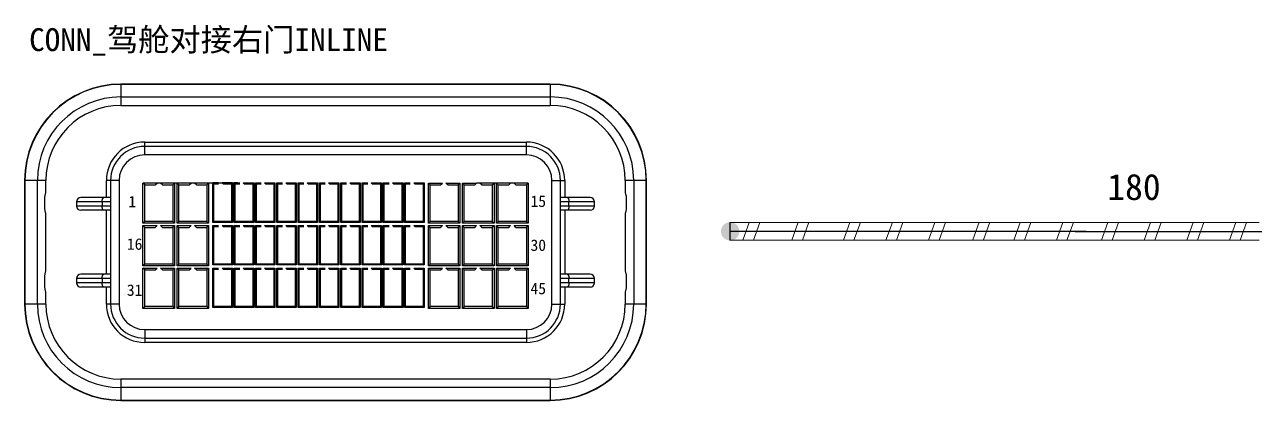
# Model space of a CAD drawing. Header units: millimetres. Extents: x 17 to 3784, y 12 to 1382.
# Drawn here: x 1076.3 to 1144.3, y 988.4 to 1009.1 of the extents above; entities that cross this region are included whole.
import ezdxf

# ---------------------------------------------------------------- set-up
doc = ezdxf.new("R2010")
doc.units = ezdxf.units.MM
doc.styles.add('FangSong_GB2312_Style', font='simfang.ttf')

msp = doc.modelspace()

# ---------------------------------------------------------------- hatches: boundary and pattern name
h = msp.add_hatch(color=0)
edge = h.paths.add_edge_path(flags=0)
edge.add_arc((1115.335, 997.703), 0.507, 180, 540)

# ---------------------------------------------------------------- linework, layer by layer
at = {"color": 0, "linetype": 'Continuous'}
for p, q in [((1105.391, 1005.836), (1081.659, 1005.836)), ((1081.659, 1005.836), (1081.659, 1004.659)), ((1105.391, 1005.82), (1081.659, 1005.82)), ((1105.391, 1005.836), (1105.391, 1004.659)), ((1081.659, 1005.13), (1105.391, 1005.13)), ((1081.659, 1004.659), (1105.391, 1004.659)), ((1082.977, 1002.634), (1104.072, 1002.634)), ((1082.977, 1001.928), (1082.977, 1002.634)), ((1104.072, 1001.928), (1104.072, 1002.634)), ((1104.072, 1002.399), (1082.977, 1002.399)), ((1104.072, 1001.928), (1082.977, 1001.928)), ((1077.515, 1000.516), (1076.338, 1000.516)), ((1076.338, 1000.516), (1076.338, 993.688)), ((1076.354, 1000.516), (1076.354, 993.688)), ((1077.044, 993.688), (1077.044, 1000.516)), ((1077.515, 999.833), (1077.515, 1000.516)), ((1081.565, 1000.516), (1080.859, 1000.516)), ((1080.859, 999.574), (1080.859, 1000.516)), ((1081.094, 1000.516), (1081.094, 993.688)), ((1081.565, 1000.516), (1081.565, 993.688)), ((1083.66, 1000.375), (1082.882, 1000.375)), ((1082.977, 1000.28), (1082.882, 1000.375)), ((1082.882, 998.16), (1082.882, 1000.374)), ((1082.977, 1000.28), (1083.557, 1000.28)), ((1082.977, 998.255), (1082.977, 1000.28)), ((1083.557, 1000.28), (1083.66, 1000.375)), ((1083.849, 1000.374), (1083.66, 1000.374)), ((1084.626, 1000.375), (1083.849, 1000.375)), ((1083.952, 1000.28), (1083.849, 1000.375)), ((1083.952, 1000.28), (1084.531, 1000.28)), ((1084.531, 1000.28), (1084.626, 1000.375)), ((1084.531, 1000.28), (1084.531, 998.255)), ((1084.766, 1000.374), (1084.626, 1000.374)), ((1084.626, 1000.374), (1084.626, 998.16)), ((1085.544, 1000.375), (1084.766, 1000.375)), ((1084.861, 1000.28), (1084.766, 1000.375)), ((1084.766, 998.16), (1084.766, 1000.374)), ((1084.861, 1000.28), (1085.441, 1000.28)), ((1084.861, 998.255), (1084.861, 1000.28)), ((1085.441, 1000.28), (1085.544, 1000.375)), ((1085.732, 1000.374), (1085.544, 1000.374)), ((1086.51, 1000.375), (1085.732, 1000.375)), ((1085.835, 1000.28), (1085.732, 1000.375)), ((1085.835, 1000.28), (1086.415, 1000.28)), ((1086.415, 1000.28), (1086.51, 1000.375)), ((1086.415, 1000.28), (1086.415, 998.255)), ((1086.749, 1000.374), (1086.51, 1000.374)), ((1086.51, 1000.374), (1086.51, 998.16)), ((1087.062, 1000.382), (1086.749, 1000.382)), ((1086.803, 1000.327), (1086.749, 1000.382)), ((1086.749, 998.201), (1086.749, 1000.374)), ((1086.803, 1000.327), (1087.062, 1000.327)), ((1086.803, 998.255), (1086.803, 1000.327)), ((1087.251, 1000.374), (1087.062, 1000.374)), ((1087.823, 1000.382), (1087.251, 1000.382)), ((1087.306, 1000.327), (1087.251, 1000.382)), ((1087.306, 1000.327), (1087.769, 1000.327)), ((1087.769, 1000.327), (1087.823, 1000.382)), ((1087.769, 1000.327), (1087.769, 998.255)), ((1087.926, 1000.374), (1087.823, 1000.374)), ((1087.823, 1000.374), (1087.823, 998.201)), ((1088.11, 1000.382), (1087.926, 1000.382)), ((1087.98, 1000.327), (1087.926, 1000.382)), ((1087.926, 998.201), (1087.926, 1000.374)), ((1087.98, 1000.327), (1088.239, 1000.327)), ((1087.98, 998.255), (1087.98, 1000.327)), ((1088.11, 1000.382), (1088.239, 1000.382)), ((1088.428, 1000.382), (1089, 1000.382)), ((1088.483, 1000.327), (1088.428, 1000.382)), ((1088.483, 1000.327), (1088.946, 1000.327)), ((1088.946, 1000.327), (1089, 1000.382)), ((1088.946, 1000.327), (1088.946, 998.255)), ((1089, 1000.382), (1089, 998.201)), ((1089.103, 1000.382), (1089.417, 1000.382)), ((1089.158, 1000.327), (1089.103, 1000.382)), ((1089.103, 998.201), (1089.103, 1000.382)), ((1089.158, 1000.327), (1089.417, 1000.327)), ((1089.158, 998.255), (1089.158, 1000.327)), ((1089.606, 1000.382), (1090.177, 1000.382)), ((1089.66, 1000.327), (1089.606, 1000.382)), ((1089.66, 1000.327), (1090.123, 1000.327)), ((1090.123, 1000.327), (1090.177, 1000.382)), ((1090.123, 1000.327), (1090.123, 998.255)), ((1090.177, 1000.382), (1090.177, 998.201)), ((1090.28, 1000.382), (1090.594, 1000.382)), ((1090.335, 1000.327), (1090.28, 1000.382)), ((1090.28, 998.201), (1090.28, 1000.382)), ((1090.335, 1000.327), (1090.594, 1000.327)), ((1090.335, 998.255), (1090.335, 1000.327)), ((1090.783, 1000.382), (1091.354, 1000.382)), ((1090.837, 1000.327), (1090.783, 1000.382)), ((1090.837, 1000.327), (1091.3, 1000.327)), ((1091.3, 1000.327), (1091.354, 1000.382)), ((1091.3, 1000.327), (1091.3, 998.255)), ((1091.354, 1000.382), (1091.354, 998.201)), ((1091.458, 1000.382), (1091.771, 1000.382)), ((1091.512, 1000.327), (1091.458, 1000.382)), ((1091.458, 998.201), (1091.458, 1000.382)), ((1091.512, 1000.327), (1091.771, 1000.327)), ((1091.512, 998.255), (1091.512, 1000.327)), ((1091.96, 1000.382), (1092.532, 1000.382)), ((1092.014, 1000.327), (1091.96, 1000.382)), ((1092.014, 1000.327), (1092.477, 1000.327)), ((1092.477, 1000.327), (1092.532, 1000.382)), ((1092.477, 1000.327), (1092.477, 998.255)), ((1092.532, 1000.382), (1092.532, 998.201)), ((1092.635, 1000.382), (1092.948, 1000.382)), ((1092.689, 1000.327), (1092.635, 1000.382)), ((1092.635, 998.201), (1092.635, 1000.382)), ((1092.689, 1000.327), (1092.948, 1000.327)), ((1092.689, 998.255), (1092.689, 1000.327)), ((1093.137, 1000.382), (1093.709, 1000.382)), ((1093.192, 1000.327), (1093.137, 1000.382)), ((1093.192, 1000.327), (1093.654, 1000.327)), ((1093.654, 1000.327), (1093.709, 1000.382)), ((1093.654, 1000.327), (1093.654, 998.255)), ((1093.709, 1000.382), (1093.709, 998.201)), ((1093.812, 1000.382), (1094.125, 1000.382)), ((1093.866, 1000.327), (1093.812, 1000.382)), ((1093.812, 998.201), (1093.812, 1000.382)), ((1093.866, 1000.327), (1094.125, 1000.327)), ((1093.866, 998.255), (1093.866, 1000.327)), ((1094.314, 1000.382), (1094.886, 1000.382)), ((1094.369, 1000.327), (1094.314, 1000.382)), ((1094.369, 1000.327), (1094.832, 1000.327)), ((1094.832, 1000.327), (1094.886, 1000.382)), ((1094.832, 1000.327), (1094.832, 998.255)), ((1094.886, 1000.382), (1094.886, 998.201)), ((1094.989, 1000.382), (1095.302, 1000.382)), ((1095.043, 1000.327), (1094.989, 1000.382)), ((1094.989, 998.201), (1094.989, 1000.382)), ((1095.043, 1000.327), (1095.302, 1000.327)), ((1095.043, 998.255), (1095.043, 1000.327)), ((1095.546, 1000.327), (1095.492, 1000.382)), ((1095.492, 1000.382), (1096.063, 1000.382)), ((1095.546, 1000.327), (1096.009, 1000.327)), ((1096.009, 1000.327), (1096.063, 1000.382)), ((1096.009, 1000.327), (1096.009, 998.255)), ((1096.063, 1000.382), (1096.063, 998.201)), ((1096.221, 1000.327), (1096.166, 1000.382)), ((1096.166, 998.201), (1096.166, 1000.382)), ((1096.166, 1000.382), (1096.48, 1000.382)), ((1096.221, 998.255), (1096.221, 1000.327)), ((1096.221, 1000.327), (1096.48, 1000.327)), ((1096.723, 1000.327), (1096.669, 1000.382)), ((1096.669, 1000.382), (1097.24, 1000.382)), ((1096.723, 1000.327), (1097.186, 1000.327)), ((1097.186, 1000.327), (1097.24, 1000.382)), ((1097.186, 1000.327), (1097.186, 998.255)), ((1097.24, 1000.382), (1097.24, 998.201)), ((1097.398, 1000.327), (1097.343, 1000.382)), ((1097.343, 998.201), (1097.343, 1000.382)), ((1097.343, 1000.382), (1097.657, 1000.382)), ((1097.398, 998.255), (1097.398, 1000.327)), ((1097.398, 1000.327), (1097.657, 1000.327)), ((1097.9, 1000.327), (1097.846, 1000.382)), ((1097.846, 1000.382), (1098.417, 1000.382)), ((1097.9, 1000.327), (1098.363, 1000.327)), ((1098.363, 1000.327), (1098.417, 1000.382)), ((1098.363, 1000.327), (1098.363, 998.255)), ((1098.417, 1000.382), (1098.417, 998.201)), ((1098.656, 998.16), (1098.656, 1000.375)), ((1098.752, 1000.28), (1098.656, 1000.375)), ((1098.656, 1000.375), (1099.434, 1000.375)), ((1098.752, 998.255), (1098.752, 1000.28)), ((1098.752, 1000.28), (1099.331, 1000.28)), ((1099.331, 1000.28), (1099.434, 1000.375)), ((1099.726, 1000.28), (1099.623, 1000.375)), ((1099.623, 1000.375), (1100.401, 1000.375)), ((1099.726, 1000.28), (1100.305, 1000.28)), ((1100.305, 1000.28), (1100.401, 1000.375)), ((1100.305, 1000.28), (1100.305, 998.255)), ((1100.401, 1000.375), (1100.401, 998.16)), ((1100.54, 998.16), (1100.54, 1000.375)), ((1100.635, 1000.28), (1100.54, 1000.375)), ((1100.54, 1000.375), (1101.318, 1000.375)), ((1100.635, 998.255), (1100.635, 1000.28)), ((1100.635, 1000.28), (1101.215, 1000.28)), ((1101.215, 1000.28), (1101.318, 1000.375)), ((1101.506, 1000.374), (1101.318, 1000.374)), ((1101.609, 1000.28), (1101.506, 1000.375)), ((1102.284, 1000.375), (1101.506, 1000.375)), ((1101.609, 1000.28), (1102.189, 1000.28)), ((1102.189, 1000.28), (1102.284, 1000.375)), ((1102.189, 1000.28), (1102.189, 998.255)), ((1102.284, 1000.374), (1102.284, 998.16)), ((1102.423, 1000.374), (1102.284, 1000.374)), ((1102.519, 1000.28), (1102.423, 1000.375)), ((1103.201, 1000.375), (1102.423, 1000.375)), ((1102.423, 998.16), (1102.423, 1000.374)), ((1102.519, 998.255), (1102.519, 1000.28)), ((1102.519, 1000.28), (1103.098, 1000.28)), ((1103.098, 1000.28), (1103.201, 1000.375)), ((1103.39, 1000.374), (1103.201, 1000.374)), ((1103.493, 1000.28), (1103.39, 1000.375)), ((1104.168, 1000.375), (1103.39, 1000.375)), ((1103.493, 1000.28), (1104.072, 1000.28)), ((1104.072, 1000.28), (1104.168, 1000.375)), ((1104.072, 1000.28), (1104.072, 998.255)), ((1104.168, 1000.374), (1104.168, 998.16)), ((1105.485, 993.688), (1105.485, 1000.516)), ((1105.485, 1000.516), (1106.191, 1000.516)), ((1105.956, 993.688), (1105.956, 1000.516)), ((1106.191, 1000.516), (1106.191, 999.574)), ((1109.535, 1000.516), (1109.535, 999.833)), ((1110.712, 1000.516), (1109.535, 1000.516)), ((1110.005, 1000.516), (1110.005, 993.688)), ((1110.696, 993.688), (1110.696, 1000.516)), ((1110.712, 993.688), (1110.712, 1000.516)), ((1077.46, 998.985), (1077.46, 999.55)), ((1081.094, 999.338), (1079.21, 999.338)), ((1079.21, 999.338), (1079.21, 999.103)), ((1081.094, 999.574), (1079.446, 999.574)), ((1080.623, 999.338), (1080.623, 999.103)), ((1107.604, 999.574), (1105.956, 999.574)), ((1107.839, 999.338), (1105.956, 999.338)), ((1106.427, 999.103), (1106.427, 999.338)), ((1107.839, 999.103), (1107.839, 999.338)), ((1109.59, 999.55), (1109.59, 998.985)), ((1077.515, 995.501), (1077.515, 998.703)), ((1081.094, 999.103), (1079.21, 999.103)), ((1081.094, 998.868), (1079.446, 998.868)), ((1080.859, 995.336), (1080.859, 998.868)), ((1107.839, 999.103), (1105.956, 999.103)), ((1107.604, 998.868), (1105.956, 998.868)), ((1106.191, 998.868), (1106.191, 995.336)), ((1082.977, 998.255), (1082.882, 998.16)), ((1084.626, 998.16), (1082.882, 998.16)), ((1082.882, 998.021), (1083.66, 998.021)), ((1082.977, 997.926), (1082.882, 998.021)), ((1082.882, 995.806), (1082.882, 998.021)), ((1084.531, 998.255), (1082.977, 998.255)), ((1082.977, 997.926), (1083.557, 997.926)), ((1082.977, 995.901), (1082.977, 997.926)), ((1083.557, 997.926), (1083.66, 998.021)), ((1083.849, 998.021), (1084.626, 998.021)), ((1083.952, 997.926), (1083.849, 998.021)), ((1083.952, 997.926), (1084.531, 997.926)), ((1084.531, 998.255), (1084.626, 998.16)), ((1084.531, 997.926), (1084.626, 998.021)), ((1084.531, 997.926), (1084.531, 995.901)), ((1084.626, 998.021), (1084.626, 995.806)), ((1084.861, 998.255), (1084.766, 998.16)), ((1086.51, 998.16), (1084.766, 998.16)), ((1084.766, 998.021), (1085.544, 998.021)), ((1084.861, 997.926), (1084.766, 998.021)), ((1084.766, 995.806), (1084.766, 998.021)), ((1086.415, 998.255), (1084.861, 998.255)), ((1084.861, 997.926), (1085.441, 997.926)), ((1084.861, 995.901), (1084.861, 997.926)), ((1085.441, 997.926), (1085.544, 998.021)), ((1085.732, 998.021), (1086.51, 998.021)), ((1085.835, 997.926), (1085.732, 998.021)), ((1085.835, 997.926), (1086.415, 997.926)), ((1086.415, 998.255), (1086.51, 998.16)), ((1086.415, 997.926), (1086.51, 998.021)), ((1086.415, 997.926), (1086.415, 995.901)), ((1086.51, 998.021), (1086.51, 995.806)), ((1086.803, 998.255), (1086.749, 998.201)), ((1087.823, 998.201), (1086.749, 998.201)), ((1086.749, 998.027), (1087.062, 998.027)), ((1086.803, 997.973), (1086.749, 998.027)), ((1086.749, 995.847), (1086.749, 998.027)), ((1087.769, 998.255), (1086.803, 998.255)), ((1086.803, 997.973), (1087.062, 997.973)), ((1086.803, 995.901), (1086.803, 997.973)), ((1087.251, 998.027), (1087.823, 998.027)), ((1087.306, 997.973), (1087.251, 998.027)), ((1087.306, 997.973), (1087.769, 997.973)), ((1087.769, 998.255), (1087.823, 998.201)), ((1087.769, 997.973), (1087.823, 998.027)), ((1087.769, 997.973), (1087.769, 995.901)), ((1087.823, 998.027), (1087.823, 995.847)), ((1087.98, 998.255), (1087.926, 998.201)), ((1089, 998.201), (1087.926, 998.201)), ((1087.926, 998.027), (1088.239, 998.027)), ((1087.98, 997.973), (1087.926, 998.027)), ((1087.926, 995.847), (1087.926, 998.027)), ((1088.946, 998.255), (1087.98, 998.255)), ((1087.98, 997.973), (1088.239, 997.973)), ((1087.98, 995.901), (1087.98, 997.973)), ((1088.428, 998.027), (1089, 998.027)), ((1088.483, 997.973), (1088.428, 998.027)), ((1088.483, 997.973), (1088.946, 997.973)), ((1088.946, 998.255), (1089, 998.201)), ((1088.946, 997.973), (1089, 998.027)), ((1088.946, 997.973), (1088.946, 995.901)), ((1089, 998.027), (1089, 995.847)), ((1089.158, 998.255), (1089.103, 998.201)), ((1090.177, 998.201), (1089.103, 998.201)), ((1089.103, 998.027), (1089.417, 998.027)), ((1089.158, 997.973), (1089.103, 998.027)), ((1089.103, 995.847), (1089.103, 998.027)), ((1090.123, 998.255), (1089.158, 998.255)), ((1089.158, 997.973), (1089.417, 997.973)), ((1089.158, 995.901), (1089.158, 997.973)), ((1089.606, 998.027), (1090.177, 998.027)), ((1089.66, 997.973), (1089.606, 998.027)), ((1089.66, 997.973), (1090.123, 997.973)), ((1090.123, 998.255), (1090.177, 998.201)), ((1090.123, 997.973), (1090.177, 998.027)), ((1090.123, 997.973), (1090.123, 995.901)), ((1090.177, 998.027), (1090.177, 995.847)), ((1090.335, 998.255), (1090.28, 998.201)), ((1091.354, 998.201), (1090.28, 998.201)), ((1090.28, 998.027), (1090.594, 998.027)), ((1090.335, 997.973), (1090.28, 998.027)), ((1090.28, 995.847), (1090.28, 998.027)), ((1091.3, 998.255), (1090.335, 998.255)), ((1090.335, 997.973), (1090.594, 997.973)), ((1090.335, 995.901), (1090.335, 997.973)), ((1090.783, 998.027), (1091.354, 998.027)), ((1090.837, 997.973), (1090.783, 998.027)), ((1090.837, 997.973), (1091.3, 997.973)), ((1091.3, 998.255), (1091.354, 998.201)), ((1091.3, 997.973), (1091.354, 998.027)), ((1091.3, 997.973), (1091.3, 995.901)), ((1091.354, 998.027), (1091.354, 995.847)), ((1091.512, 998.255), (1091.458, 998.201)), ((1092.532, 998.201), (1091.458, 998.201)), ((1091.458, 998.027), (1091.771, 998.027)), ((1091.512, 997.973), (1091.458, 998.027)), ((1091.458, 995.847), (1091.458, 998.027)), ((1092.477, 998.255), (1091.512, 998.255)), ((1091.512, 997.973), (1091.771, 997.973)), ((1091.512, 995.901), (1091.512, 997.973)), ((1091.96, 998.027), (1092.532, 998.027)), ((1092.014, 997.973), (1091.96, 998.027)), ((1092.014, 997.973), (1092.477, 997.973)), ((1092.477, 998.255), (1092.532, 998.201)), ((1092.477, 997.973), (1092.532, 998.027)), ((1092.477, 997.973), (1092.477, 995.901)), ((1092.532, 998.027), (1092.532, 995.847)), ((1092.689, 998.255), (1092.635, 998.201)), ((1093.709, 998.201), (1092.635, 998.201)), ((1092.635, 998.027), (1092.948, 998.027)), ((1092.689, 997.973), (1092.635, 998.027)), ((1092.635, 995.847), (1092.635, 998.027)), ((1093.654, 998.255), (1092.689, 998.255)), ((1092.689, 997.973), (1092.948, 997.973)), ((1092.689, 995.901), (1092.689, 997.973)), ((1093.137, 998.027), (1093.709, 998.027)), ((1093.192, 997.973), (1093.137, 998.027)), ((1093.192, 997.973), (1093.654, 997.973)), ((1093.654, 998.255), (1093.709, 998.201)), ((1093.654, 997.973), (1093.709, 998.027)), ((1093.654, 997.973), (1093.654, 995.901)), ((1093.709, 998.027), (1093.709, 995.847)), ((1093.866, 998.255), (1093.812, 998.201)), ((1094.886, 998.201), (1093.812, 998.201)), ((1093.812, 995.847), (1093.812, 998.027)), ((1093.812, 998.027), (1094.125, 998.027)), ((1093.866, 997.973), (1093.812, 998.027)), ((1094.832, 998.255), (1093.866, 998.255)), ((1093.866, 995.901), (1093.866, 997.973)), ((1093.866, 997.973), (1094.125, 997.973)), ((1094.369, 997.973), (1094.314, 998.027)), ((1094.314, 998.027), (1094.886, 998.027)), ((1094.369, 997.973), (1094.832, 997.973)), ((1094.832, 998.255), (1094.886, 998.201)), ((1094.832, 997.973), (1094.886, 998.027)), ((1094.832, 997.973), (1094.832, 995.901)), ((1094.886, 998.027), (1094.886, 995.847)), ((1095.043, 998.255), (1094.989, 998.201)), ((1096.063, 998.201), (1094.989, 998.201)), ((1094.989, 995.847), (1094.989, 998.027)), ((1095.043, 997.973), (1094.989, 998.027)), ((1094.989, 998.027), (1095.302, 998.027)), ((1096.009, 998.255), (1095.043, 998.255)), ((1095.043, 995.901), (1095.043, 997.973)), ((1095.043, 997.973), (1095.302, 997.973)), ((1095.546, 997.973), (1095.492, 998.027)), ((1095.492, 998.027), (1096.063, 998.027)), ((1095.546, 997.973), (1096.009, 997.973)), ((1096.009, 998.255), (1096.063, 998.201)), ((1096.009, 997.973), (1096.063, 998.027)), ((1096.009, 997.973), (1096.009, 995.901)), ((1096.063, 998.027), (1096.063, 995.847)), ((1096.221, 998.255), (1096.166, 998.201)), ((1097.24, 998.201), (1096.166, 998.201)), ((1096.166, 995.847), (1096.166, 998.027)), ((1096.221, 997.973), (1096.166, 998.027)), ((1096.166, 998.027), (1096.48, 998.027)), ((1097.186, 998.255), (1096.221, 998.255)), ((1096.221, 995.901), (1096.221, 997.973)), ((1096.221, 997.973), (1096.48, 997.973)), ((1096.723, 997.973), (1096.669, 998.027)), ((1096.669, 998.027), (1097.24, 998.027)), ((1096.723, 997.973), (1097.186, 997.973)), ((1097.186, 998.255), (1097.24, 998.201)), ((1097.186, 997.973), (1097.24, 998.027)), ((1097.186, 997.973), (1097.186, 995.901)), ((1097.24, 998.027), (1097.24, 995.847)), ((1097.398, 998.255), (1097.343, 998.201)), ((1098.417, 998.201), (1097.343, 998.201)), ((1097.343, 995.847), (1097.343, 998.027)), ((1097.398, 997.973), (1097.343, 998.027)), ((1097.343, 998.027), (1097.657, 998.027)), ((1098.363, 998.255), (1097.398, 998.255)), ((1097.398, 995.901), (1097.398, 997.973)), ((1097.398, 997.973), (1097.657, 997.973)), ((1097.9, 997.973), (1097.846, 998.027)), ((1097.846, 998.027), (1098.417, 998.027)), ((1097.9, 997.973), (1098.363, 997.973)), ((1098.363, 998.255), (1098.417, 998.201)), ((1098.363, 997.973), (1098.417, 998.027)), ((1098.363, 997.973), (1098.363, 995.901)), ((1098.417, 998.027), (1098.417, 995.847)), ((1098.752, 998.255), (1098.656, 998.16)), ((1100.401, 998.16), (1098.656, 998.16)), ((1098.656, 995.806), (1098.656, 998.021)), ((1098.752, 997.926), (1098.656, 998.021)), ((1098.656, 998.021), (1099.434, 998.021)), ((1100.305, 998.255), (1098.752, 998.255)), ((1098.752, 995.901), (1098.752, 997.926)), ((1098.752, 997.926), (1099.331, 997.926)), ((1099.331, 997.926), (1099.434, 998.021)), ((1099.726, 997.926), (1099.623, 998.021)), ((1099.623, 998.021), (1100.401, 998.021)), ((1099.726, 997.926), (1100.305, 997.926)), ((1100.305, 998.255), (1100.401, 998.16)), ((1100.305, 997.926), (1100.401, 998.021)), ((1100.305, 997.926), (1100.305, 995.901)), ((1100.401, 998.021), (1100.401, 995.806)), ((1100.635, 998.255), (1100.54, 998.16)), ((1102.284, 998.16), (1100.54, 998.16)), ((1100.54, 995.806), (1100.54, 998.021)), ((1100.635, 997.926), (1100.54, 998.021)), ((1100.54, 998.021), (1101.318, 998.021)), ((1102.189, 998.255), (1100.635, 998.255)), ((1100.635, 995.901), (1100.635, 997.926)), ((1100.635, 997.926), (1101.215, 997.926)), ((1101.215, 997.926), (1101.318, 998.021)), ((1101.609, 997.926), (1101.506, 998.021)), ((1101.506, 998.021), (1102.284, 998.021)), ((1101.609, 997.926), (1102.189, 997.926)), ((1102.189, 998.255), (1102.284, 998.16)), ((1102.189, 997.926), (1102.284, 998.021)), ((1102.189, 997.926), (1102.189, 995.901)), ((1102.284, 998.021), (1102.284, 995.806)), ((1102.519, 998.255), (1102.423, 998.16)), ((1104.168, 998.16), (1102.423, 998.16)), ((1102.423, 995.806), (1102.423, 998.021)), ((1102.519, 997.926), (1102.423, 998.021)), ((1102.423, 998.021), (1103.201, 998.021)), ((1104.072, 998.255), (1102.519, 998.255)), ((1102.519, 995.901), (1102.519, 997.926)), ((1102.519, 997.926), (1103.098, 997.926)), ((1103.098, 997.926), (1103.201, 998.021)), ((1103.493, 997.926), (1103.39, 998.021)), ((1103.39, 998.021), (1104.168, 998.021)), ((1103.493, 997.926), (1104.072, 997.926)), ((1104.072, 998.255), (1104.168, 998.16)), ((1104.072, 997.926), (1104.168, 998.021)), ((1104.072, 997.926), (1104.072, 995.901)), ((1104.168, 998.021), (1104.168, 995.806)), ((1082.977, 995.901), (1082.882, 995.806)), ((1084.531, 995.901), (1082.977, 995.901)), ((1084.531, 995.901), (1084.626, 995.806)), ((1084.861, 995.901), (1084.766, 995.806)), ((1086.415, 995.901), (1084.861, 995.901)), ((1086.415, 995.901), (1086.51, 995.806)), ((1086.803, 995.901), (1086.749, 995.847)), ((1087.823, 995.847), (1086.749, 995.847)), ((1087.769, 995.901), (1086.803, 995.901)), ((1087.769, 995.901), (1087.823, 995.847)), ((1087.98, 995.901), (1087.926, 995.847)), ((1089, 995.847), (1087.926, 995.847)), ((1088.946, 995.901), (1087.98, 995.901)), ((1088.946, 995.901), (1089, 995.847)), ((1089.158, 995.901), (1089.103, 995.847)), ((1090.177, 995.847), (1089.103, 995.847)), ((1090.123, 995.901), (1089.158, 995.901)), ((1090.123, 995.901), (1090.177, 995.847)), ((1090.335, 995.901), (1090.28, 995.847)), ((1091.354, 995.847), (1090.28, 995.847)), ((1091.3, 995.901), (1090.335, 995.901)), ((1091.3, 995.901), (1091.354, 995.847)), ((1091.512, 995.901), (1091.458, 995.847)), ((1092.532, 995.847), (1091.458, 995.847)), ((1092.477, 995.901), (1091.512, 995.901)), ((1092.477, 995.901), (1092.532, 995.847)), ((1092.689, 995.901), (1092.635, 995.847)), ((1093.709, 995.847), (1092.635, 995.847)), ((1093.654, 995.901), (1092.689, 995.901)), ((1093.654, 995.901), (1093.709, 995.847)), ((1093.866, 995.901), (1093.812, 995.847)), ((1094.886, 995.847), (1093.812, 995.847)), ((1094.832, 995.901), (1093.866, 995.901)), ((1094.832, 995.901), (1094.886, 995.847)), ((1095.043, 995.901), (1094.989, 995.847)), ((1096.063, 995.847), (1094.989, 995.847)), ((1096.009, 995.901), (1095.043, 995.901)), ((1096.009, 995.901), (1096.063, 995.847)), ((1096.221, 995.901), (1096.166, 995.847)), ((1097.24, 995.847), (1096.166, 995.847)), ((1097.186, 995.901), (1096.221, 995.901)), ((1097.186, 995.901), (1097.24, 995.847)), ((1097.398, 995.901), (1097.343, 995.847)), ((1098.417, 995.847), (1097.343, 995.847)), ((1098.363, 995.901), (1097.398, 995.901)), ((1098.363, 995.901), (1098.417, 995.847)), ((1098.752, 995.901), (1098.656, 995.806)), ((1100.305, 995.901), (1098.752, 995.901)), ((1100.305, 995.901), (1100.401, 995.806)), ((1100.635, 995.901), (1100.54, 995.806)), ((1102.189, 995.901), (1100.635, 995.901)), ((1102.189, 995.901), (1102.284, 995.806)), ((1102.519, 995.901), (1102.423, 995.806)), ((1104.072, 995.901), (1102.519, 995.901)), ((1104.072, 995.901), (1104.168, 995.806)), ((1077.46, 994.653), (1077.46, 995.218)), ((1081.094, 995.336), (1079.446, 995.336)), ((1084.626, 995.806), (1082.882, 995.806)), ((1082.882, 995.667), (1083.66, 995.667)), ((1082.977, 995.571), (1082.882, 995.667)), ((1082.882, 993.452), (1082.882, 995.667)), ((1082.977, 995.571), (1083.557, 995.571)), ((1082.977, 993.547), (1082.977, 995.571)), ((1083.557, 995.571), (1083.66, 995.667)), ((1083.849, 995.667), (1084.626, 995.667)), ((1083.952, 995.571), (1083.849, 995.667)), ((1083.952, 995.571), (1084.531, 995.571)), ((1084.531, 995.571), (1084.626, 995.667)), ((1084.531, 995.571), (1084.531, 993.547)), ((1084.626, 995.667), (1084.626, 993.452)), ((1086.51, 995.806), (1084.766, 995.806)), ((1084.766, 995.667), (1085.544, 995.667)), ((1084.861, 995.571), (1084.766, 995.667)), ((1084.766, 993.452), (1084.766, 995.667)), ((1084.861, 995.571), (1085.441, 995.571)), ((1084.861, 993.547), (1084.861, 995.571)), ((1085.441, 995.571), (1085.544, 995.667)), ((1085.732, 995.667), (1086.51, 995.667)), ((1085.835, 995.571), (1085.732, 995.667)), ((1085.835, 995.571), (1086.415, 995.571)), ((1086.415, 995.571), (1086.51, 995.667)), ((1086.415, 995.571), (1086.415, 993.547)), ((1086.51, 995.667), (1086.51, 993.452)), ((1086.749, 995.673), (1087.062, 995.673)), ((1086.803, 995.619), (1086.749, 995.673)), ((1086.749, 993.492), (1086.749, 995.673)), ((1086.803, 995.619), (1087.062, 995.619)), ((1086.803, 993.547), (1086.803, 995.619)), ((1087.251, 995.673), (1087.823, 995.673)), ((1087.306, 995.619), (1087.251, 995.673)), ((1087.306, 995.619), (1087.769, 995.619)), ((1087.769, 995.619), (1087.823, 995.673)), ((1087.769, 995.619), (1087.769, 993.547)), ((1087.823, 995.673), (1087.823, 993.492)), ((1087.926, 995.673), (1088.239, 995.673)), ((1087.98, 995.619), (1087.926, 995.673)), ((1087.926, 993.492), (1087.926, 995.673)), ((1087.98, 995.619), (1088.239, 995.619)), ((1087.98, 993.547), (1087.98, 995.619)), ((1088.428, 995.673), (1089, 995.673)), ((1088.483, 995.619), (1088.428, 995.673)), ((1088.483, 995.619), (1088.946, 995.619)), ((1088.946, 995.619), (1089, 995.673)), ((1088.946, 995.619), (1088.946, 993.547)), ((1089, 995.673), (1089, 993.492)), ((1089.103, 995.673), (1089.417, 995.673)), ((1089.103, 993.492), (1089.103, 995.673)), ((1089.158, 995.619), (1089.103, 995.673)), ((1089.158, 995.619), (1089.417, 995.619)), ((1089.158, 993.547), (1089.158, 995.619)), ((1089.606, 995.673), (1090.177, 995.673)), ((1089.66, 995.619), (1089.606, 995.673)), ((1089.66, 995.619), (1090.123, 995.619)), ((1090.123, 995.619), (1090.177, 995.673)), ((1090.123, 995.619), (1090.123, 993.547)), ((1090.177, 995.673), (1090.177, 993.492)), ((1090.28, 995.673), (1090.594, 995.673)), ((1090.28, 993.492), (1090.28, 995.673)), ((1090.335, 995.619), (1090.28, 995.673)), ((1090.335, 995.619), (1090.594, 995.619)), ((1090.335, 993.547), (1090.335, 995.619)), ((1090.783, 995.673), (1091.354, 995.673)), ((1090.837, 995.619), (1090.783, 995.673)), ((1090.837, 995.619), (1091.3, 995.619)), ((1091.3, 995.619), (1091.354, 995.673)), ((1091.3, 995.619), (1091.3, 993.547)), ((1091.354, 995.673), (1091.354, 993.492)), ((1091.458, 995.673), (1091.771, 995.673)), ((1091.458, 993.492), (1091.458, 995.673)), ((1091.512, 995.619), (1091.458, 995.673)), ((1091.512, 993.547), (1091.512, 995.619)), ((1091.512, 995.619), (1091.771, 995.619)), ((1091.96, 995.673), (1092.532, 995.673)), ((1092.014, 995.619), (1091.96, 995.673)), ((1092.014, 995.619), (1092.477, 995.619)), ((1092.477, 995.619), (1092.532, 995.673)), ((1092.477, 995.619), (1092.477, 993.547)), ((1092.532, 995.673), (1092.532, 993.492)), ((1092.635, 993.492), (1092.635, 995.673)), ((1092.635, 995.673), (1092.948, 995.673)), ((1092.689, 995.619), (1092.635, 995.673)), ((1092.689, 993.547), (1092.689, 995.619)), ((1092.689, 995.619), (1092.948, 995.619)), ((1093.137, 995.673), (1093.709, 995.673)), ((1093.192, 995.619), (1093.137, 995.673)), ((1093.192, 995.619), (1093.654, 995.619)), ((1093.654, 995.619), (1093.709, 995.673)), ((1093.654, 995.619), (1093.654, 993.547)), ((1093.709, 995.673), (1093.709, 993.492)), ((1093.812, 993.492), (1093.812, 995.673)), ((1093.812, 995.673), (1094.125, 995.673)), ((1093.866, 995.619), (1093.812, 995.673)), ((1093.866, 993.547), (1093.866, 995.619)), ((1093.866, 995.619), (1094.125, 995.619)), ((1094.314, 995.673), (1094.886, 995.673)), ((1094.369, 995.619), (1094.314, 995.673)), ((1094.369, 995.619), (1094.832, 995.619)), ((1094.832, 995.619), (1094.886, 995.673)), ((1094.832, 995.619), (1094.832, 993.547)), ((1094.886, 995.673), (1094.886, 993.492)), ((1094.989, 993.492), (1094.989, 995.673)), ((1095.043, 995.619), (1094.989, 995.673)), ((1094.989, 995.673), (1095.302, 995.673)), ((1095.043, 993.547), (1095.043, 995.619)), ((1095.043, 995.619), (1095.302, 995.619)), ((1095.546, 995.619), (1095.492, 995.673)), ((1095.492, 995.673), (1096.063, 995.673)), ((1095.546, 995.619), (1096.009, 995.619)), ((1096.009, 995.619), (1096.063, 995.673)), ((1096.009, 995.619), (1096.009, 993.547)), ((1096.063, 995.673), (1096.063, 993.492)), ((1096.166, 993.492), (1096.166, 995.673)), ((1096.221, 995.619), (1096.166, 995.673)), ((1096.166, 995.673), (1096.48, 995.673)), ((1096.221, 993.547), (1096.221, 995.619)), ((1096.221, 995.619), (1096.48, 995.619)), ((1096.723, 995.619), (1096.669, 995.673)), ((1096.669, 995.673), (1097.24, 995.673)), ((1096.723, 995.619), (1097.186, 995.619)), ((1097.186, 995.619), (1097.24, 995.673)), ((1097.186, 995.619), (1097.186, 993.547)), ((1097.24, 995.673), (1097.24, 993.492)), ((1097.343, 993.492), (1097.343, 995.673)), ((1097.398, 995.619), (1097.343, 995.673)), ((1097.343, 995.673), (1097.657, 995.673)), ((1097.398, 993.547), (1097.398, 995.619)), ((1097.398, 995.619), (1097.657, 995.619)), ((1097.9, 995.619), (1097.846, 995.673)), ((1097.846, 995.673), (1098.417, 995.673)), ((1097.9, 995.619), (1098.363, 995.619)), ((1098.363, 995.619), (1098.417, 995.673)), ((1098.363, 995.619), (1098.363, 993.547)), ((1098.417, 995.673), (1098.417, 993.492)), ((1100.401, 995.806), (1098.656, 995.806)), ((1098.656, 993.452), (1098.656, 995.667)), ((1098.752, 995.571), (1098.656, 995.667)), ((1098.656, 995.667), (1099.434, 995.667)), ((1098.752, 993.547), (1098.752, 995.571)), ((1098.752, 995.571), (1099.331, 995.571)), ((1099.331, 995.571), (1099.434, 995.667)), ((1099.726, 995.571), (1099.623, 995.667)), ((1099.623, 995.667), (1100.401, 995.667)), ((1099.726, 995.571), (1100.305, 995.571)), ((1100.305, 995.571), (1100.401, 995.667)), ((1100.305, 995.571), (1100.305, 993.547)), ((1100.401, 995.667), (1100.401, 993.452)), ((1102.284, 995.806), (1100.54, 995.806)), ((1100.54, 993.452), (1100.54, 995.667)), ((1100.635, 995.571), (1100.54, 995.667)), ((1100.54, 995.667), (1101.318, 995.667)), ((1100.635, 993.547), (1100.635, 995.571)), ((1100.635, 995.571), (1101.215, 995.571)), ((1101.215, 995.571), (1101.318, 995.667)), ((1101.609, 995.571), (1101.506, 995.667)), ((1101.506, 995.667), (1102.284, 995.667)), ((1101.609, 995.571), (1102.189, 995.571)), ((1102.189, 995.571), (1102.284, 995.667)), ((1102.189, 995.571), (1102.189, 993.547)), ((1102.284, 995.667), (1102.284, 993.452)), ((1104.168, 995.806), (1102.423, 995.806)), ((1102.423, 993.452), (1102.423, 995.667)), ((1102.519, 995.571), (1102.423, 995.667)), ((1102.423, 995.667), (1103.201, 995.667)), ((1102.519, 993.547), (1102.519, 995.571)), ((1102.519, 995.571), (1103.098, 995.571)), ((1103.098, 995.571), (1103.201, 995.667)), ((1103.493, 995.571), (1103.39, 995.667)), ((1103.39, 995.667), (1104.168, 995.667)), ((1103.493, 995.571), (1104.072, 995.571)), ((1104.072, 995.571), (1104.168, 995.667)), ((1104.072, 995.571), (1104.072, 993.547)), ((1104.168, 995.667), (1104.168, 993.452)), ((1107.604, 995.336), (1105.956, 995.336)), ((1081.094, 995.101), (1079.21, 995.101)), ((1079.21, 995.101), (1079.21, 994.865)), ((1081.094, 994.865), (1079.21, 994.865)), ((1081.094, 994.63), (1079.446, 994.63)), ((1080.623, 995.101), (1080.623, 994.865)), ((1080.859, 993.688), (1080.859, 994.63)), ((1107.839, 995.101), (1105.956, 995.101)), ((1107.839, 994.865), (1105.956, 994.865)), ((1107.604, 994.63), (1105.956, 994.63)), ((1077.515, 993.688), (1077.515, 994.371)), ((1077.515, 993.688), (1076.338, 993.688)), ((1081.565, 993.688), (1080.859, 993.688)), ((1082.977, 993.547), (1082.882, 993.452)), ((1084.626, 993.452), (1082.882, 993.452)), ((1084.531, 993.547), (1082.977, 993.547)), ((1084.531, 993.547), (1084.626, 993.452)), ((1084.861, 993.547), (1084.766, 993.452)), ((1086.51, 993.452), (1084.766, 993.452)), ((1086.415, 993.547), (1084.861, 993.547)), ((1086.415, 993.547), (1086.51, 993.452)), ((1086.803, 993.547), (1086.749, 993.492)), ((1087.823, 993.492), (1086.749, 993.492)), ((1087.769, 993.547), (1086.803, 993.547)), ((1087.769, 993.547), (1087.823, 993.492)), ((1087.98, 993.547), (1087.926, 993.492)), ((1089, 993.492), (1087.926, 993.492)), ((1088.946, 993.547), (1087.98, 993.547)), ((1088.946, 993.547), (1089, 993.492)), ((1089.158, 993.547), (1089.103, 993.492)), ((1090.177, 993.492), (1089.103, 993.492)), ((1090.123, 993.547), (1089.158, 993.547)), ((1090.123, 993.547), (1090.177, 993.492)), ((1090.335, 993.547), (1090.28, 993.492)), ((1091.354, 993.492), (1090.28, 993.492)), ((1091.3, 993.547), (1090.335, 993.547)), ((1091.3, 993.547), (1091.354, 993.492)), ((1091.512, 993.547), (1091.458, 993.492)), ((1092.532, 993.492), (1091.458, 993.492)), ((1092.477, 993.547), (1091.512, 993.547)), ((1092.477, 993.547), (1092.532, 993.492)), ((1092.689, 993.547), (1092.635, 993.492)), ((1093.709, 993.492), (1092.635, 993.492)), ((1093.654, 993.547), (1092.689, 993.547)), ((1093.654, 993.547), (1093.709, 993.492)), ((1093.866, 993.547), (1093.812, 993.492)), ((1094.886, 993.492), (1093.812, 993.492)), ((1094.832, 993.547), (1093.866, 993.547)), ((1094.832, 993.547), (1094.886, 993.492)), ((1095.043, 993.547), (1094.989, 993.492)), ((1096.063, 993.492), (1094.989, 993.492)), ((1096.009, 993.547), (1095.043, 993.547)), ((1096.009, 993.547), (1096.063, 993.492)), ((1096.221, 993.547), (1096.166, 993.492)), ((1097.24, 993.492), (1096.166, 993.492)), ((1097.186, 993.547), (1096.221, 993.547)), ((1097.186, 993.547), (1097.24, 993.492)), ((1097.398, 993.547), (1097.343, 993.492)), ((1098.417, 993.492), (1097.343, 993.492)), ((1098.363, 993.547), (1097.398, 993.547)), ((1098.363, 993.547), (1098.417, 993.492)), ((1098.752, 993.547), (1098.656, 993.452)), ((1100.401, 993.452), (1098.656, 993.452)), ((1100.305, 993.547), (1098.752, 993.547)), ((1100.305, 993.547), (1100.401, 993.452)), ((1100.635, 993.547), (1100.54, 993.452)), ((1102.284, 993.452), (1100.54, 993.452)), ((1102.189, 993.547), (1100.635, 993.547)), ((1102.189, 993.547), (1102.284, 993.452)), ((1102.519, 993.547), (1102.423, 993.452)), ((1104.168, 993.452), (1102.423, 993.452)), ((1104.072, 993.547), (1102.519, 993.547)), ((1104.072, 993.547), (1104.168, 993.452)), ((1105.485, 993.688), (1106.191, 993.688)), ((1082.977, 992.275), (1088.298, 992.275)), ((1082.977, 992.275), (1082.977, 991.569)), ((1082.977, 991.804), (1104.072, 991.804)), ((1088.201, 992.275), (1104.072, 992.275)), ((1104.072, 992.275), (1104.072, 991.569)), ((1104.072, 991.569), (1082.977, 991.569)), ((1105.391, 989.544), (1081.659, 989.544)), ((1081.659, 989.544), (1081.659, 988.367)), ((1105.391, 989.073), (1081.659, 989.073)), ((1105.391, 989.544), (1105.391, 988.367)), ((1081.659, 988.383), (1105.391, 988.383)), ((1081.659, 988.367), (1105.391, 988.367))]:
    msp.add_line(p, q, dxfattribs=at)
at = {"color": 7, "linetype": 'Continuous'}
for p, q in [((1109.535, 998.703), (1109.535, 995.501)), ((1109.59, 995.218), (1109.59, 994.653)), ((1106.191, 994.63), (1106.191, 993.688)), ((1106.427, 994.865), (1106.427, 995.101)), ((1107.839, 994.865), (1107.839, 995.101)), ((1109.535, 994.371), (1109.535, 993.688)), ((1110.712, 993.688), (1109.535, 993.688))]:
    msp.add_line(p, q, dxfattribs=at)
msp.add_line((1115.324, 998.191), (1115.324, 997.217))
at = {"color": 7, "linetype": 'Continuous', "lineweight": 0}
for points in [[(1115.324, 998.192), (1117.679, 998.193)], [(1116.384, 998.193), (1116.031, 997.212)], [(1116.972, 998.193), (1116.621, 997.212)], [(1117.679, 998.193), (1120.033, 998.193)], [(1118.739, 997.225), (1119.092, 998.206)], [(1119.327, 997.225), (1119.681, 998.206)], [(1119.879, 998.193), (1123.241, 998.193)], [(1121.593, 997.212), (1121.946, 998.193)], [(1122.181, 997.212), (1122.535, 998.193)], [(1123.241, 998.193), (1125.595, 998.193)], [(1123.947, 997.212), (1124.3, 998.193)], [(1124.536, 997.212), (1124.889, 998.193)], [(1125.595, 998.193), (1127.95, 998.193)], [(1126.302, 997.212), (1126.655, 998.193)], [(1126.89, 997.212), (1127.243, 998.193)], [(1127.95, 998.193), (1130.304, 998.193)], [(1128.743, 997.232), (1129.097, 998.213)], [(1129.332, 997.232), (1129.685, 998.213)], [(1130.304, 998.193), (1132.658, 998.193)], [(1131.01, 997.212), (1131.363, 998.193)], [(1131.599, 997.212), (1131.952, 998.193)], [(1132.658, 998.193), (1135.556, 998.193)], [(1133.365, 997.212), (1133.718, 998.193)], [(1133.953, 997.212), (1134.306, 998.193)], [(1135.159, 998.192), (1137.513, 998.193)], [(1136.218, 998.193), (1135.865, 997.212)], [(1136.807, 998.193), (1136.454, 997.212)], [(1137.513, 998.192), (1139.868, 998.193)], [(1138.573, 998.193), (1138.22, 997.212)], [(1139.161, 998.193), (1138.808, 997.212)], [(1139.868, 998.192), (1142.222, 998.193)], [(1140.927, 998.193), (1140.574, 997.212)], [(1141.516, 998.193), (1141.163, 997.212)], [(1142.222, 998.192), (1144.576, 998.193)], [(1143.282, 998.193), (1142.928, 997.212)], [(1143.87, 998.193), (1143.517, 997.212)], [(1117.679, 997.214), (1115.324, 997.212)], [(1120.033, 997.212), (1117.679, 997.212)], [(1123.241, 997.212), (1119.798, 997.212)], [(1125.595, 997.212), (1123.241, 997.212)], [(1127.95, 997.212), (1125.595, 997.212)], [(1130.304, 997.212), (1127.95, 997.212)], [(1132.658, 997.212), (1130.304, 997.212)], [(1135.298, 997.212), (1132.658, 997.212)], [(1137.513, 997.213), (1135.159, 997.212)], [(1139.868, 997.213), (1137.513, 997.212)], [(1142.222, 997.213), (1139.868, 997.212)], [(1144.576, 997.213), (1142.222, 997.212)]]:
    msp.add_lwpolyline(points, dxfattribs=at)
at = {"color": 7, "linetype": 'Continuous', "lineweight": 25}
for points in [[(1135.019, 997.703), (1115.333, 997.703)], [(1134.406, 997.703), (1162.154, 997.703)]]:
    msp.add_lwpolyline(points, dxfattribs=at)
at = {"color": 7, "linetype": 'Continuous', "lineweight": 13}
for points in [[(1135.01, 997.703), (1117.679, 997.703)], [(1158.703, 997.703), (1135.192, 997.703)]]:
    msp.add_lwpolyline(points, dxfattribs=at)
at = {"color": 0, "linetype": 'Continuous'}
for centre, radius, start, end in [((1081.659, 1000.516), 5.321, 90, 180), ((1081.659, 1000.516), 5.305, 90, 180), ((1105.391, 1000.516), 5.321, 0, 90), ((1105.391, 1000.516), 5.305, 0, 90), ((1081.659, 1000.516), 4.615, 90, 180), ((1105.391, 1000.516), 4.615, 0, 90), ((1081.659, 1000.516), 4.144, 90, 180), ((1105.391, 1000.516), 4.144, 0, 90), ((1082.977, 1000.516), 2.119, 90, 180), ((1104.072, 1000.516), 2.119, 0, 90), ((1082.977, 1000.516), 1.883, 90, 180), ((1104.072, 1000.516), 1.883, 0, 90), ((1082.977, 1000.516), 1.413, 90, 180), ((1104.072, 1000.516), 1.413, 0, 90), ((1079.446, 999.338), 0.235, 90, 180), ((1107.604, 999.338), 0.235, 0, 90), ((1079.446, 999.103), 0.235, 180, 270), ((1107.604, 999.103), 0.235, 270, 0), ((1079.446, 995.101), 0.235, 90, 180), ((1079.446, 994.865), 0.235, 180, 270), ((1081.659, 993.688), 5.321, 180, 270), ((1081.659, 993.688), 5.305, 180, 270), ((1081.659, 993.688), 4.615, 180, 270), ((1081.659, 993.688), 4.144, 180, 270), ((1082.977, 993.688), 2.119, 180, 270), ((1082.977, 993.688), 1.883, 180, 270), ((1082.977, 993.688), 1.413, 180, 270), ((1104.072, 993.688), 2.119, 270, 0), ((1104.072, 993.688), 1.883, 270, 0), ((1104.072, 993.688), 1.413, 270, 0), ((1105.391, 993.688), 5.321, 270, 0), ((1105.391, 993.688), 5.305, 270, 0), ((1105.391, 993.688), 4.615, 270, 0), ((1105.391, 993.688), 4.144, 270, 0)]:
    msp.add_arc(centre, radius, start, end, dxfattribs=at)
at = {"color": 7, "linetype": 'Continuous'}
for centre, start, end in [((1107.604, 995.101), 0, 90), ((1107.604, 994.865), 270, 0)]:
    msp.add_arc(centre, 0.235, start, end, dxfattribs=at)
at = {"color": 0, "linetype": 'Continuous'}
for centre, ratio, start_param, end_param in [((1083.018, 1000.374), 0.57735, -1.574937, -1.570796), ((1083.513, 1000.374), 0.625, 1.570796, 1.574937), ((1083.996, 1000.374), 0.625, -1.574937, -1.570796), ((1084.491, 1000.374), 0.57735, 1.570796, 1.574937), ((1084.902, 1000.374), 0.57735, -1.574937, -1.570796), ((1085.397, 1000.374), 0.625, 1.570796, 1.574937), ((1085.879, 1000.374), 0.625, -1.574937, -1.570796), ((1086.374, 1000.374), 0.57735, -4.712389, -4.708249), ((1086.885, 1000.374), 0.57735, -1.60147, -1.570796), ((1087.387, 1000.374), 0.57735, -1.60147, -1.570796), ((1087.687, 1000.374), 0.57735, 1.570796, 1.60147), ((1088.062, 1000.374), 0.57735, -1.60147, -1.570796), ((1101.171, 1000.374), 0.625, 1.570796, 1.574937), ((1101.653, 1000.374), 0.625, -1.574937, -1.570796), ((1102.148, 1000.374), 0.57735, -4.712389, -4.708249), ((1102.559, 1000.374), 0.57735, -1.574937, -1.570796), ((1103.054, 1000.374), 0.625, 1.570796, 1.574937), ((1103.537, 1000.374), 0.625, -1.574937, -1.570796), ((1104.032, 1000.374), 0.57735, 1.570796, 1.574937)]:
    msp.add_ellipse(centre, major_axis=(0, -0.235), ratio=ratio, start_param=start_param, end_param=end_param, dxfattribs=at)
for points, knots in [([(1077.46, 999.55), (1077.46, 999.574), (1077.463, 999.623), (1077.473, 999.694), (1077.491, 999.765), (1077.506, 999.81), (1077.515, 999.833)], [0, 0, 0, 0, 0.250007, 0.499996, 0.749983, 1, 1, 1, 1]), ([(1080.623, 999.338), (1080.623, 999.354), (1080.624, 999.386), (1080.629, 999.424), (1080.635, 999.453), (1080.64, 999.472), (1080.646, 999.491), (1080.653, 999.508), (1080.66, 999.523), (1080.667, 999.536), (1080.676, 999.548), (1080.684, 999.557), (1080.693, 999.564), (1080.702, 999.57), (1080.711, 999.573), (1080.718, 999.574), (1080.721, 999.574)], [0, 0, 0, 0, 0.175286, 0.343458, 0.422934, 0.498469, 0.56957, 0.635875, 0.697151, 0.753303, 0.804388, 0.850636, 0.892485, 0.930626, 0.966041, 1, 1, 1, 1]), ([(1106.329, 999.574), (1106.332, 999.574), (1106.339, 999.573), (1106.348, 999.57), (1106.357, 999.564), (1106.366, 999.557), (1106.374, 999.548), (1106.382, 999.536), (1106.39, 999.523), (1106.397, 999.508), (1106.404, 999.491), (1106.41, 999.472), (1106.415, 999.453), (1106.421, 999.424), (1106.425, 999.386), (1106.427, 999.354), (1106.427, 999.338)], [0, 0, 0, 0, 0.033959, 0.069374, 0.107515, 0.149364, 0.195612, 0.246697, 0.302849, 0.364125, 0.43043, 0.501531, 0.577066, 0.656542, 0.824714, 1, 1, 1, 1]), ([(1109.535, 999.833), (1109.543, 999.81), (1109.559, 999.765), (1109.577, 999.694), (1109.587, 999.623), (1109.59, 999.574), (1109.59, 999.55)], [0, 0, 0, 0, 0.250017, 0.500004, 0.749993, 1, 1, 1, 1]), ([(1077.515, 998.703), (1077.506, 998.725), (1077.491, 998.771), (1077.473, 998.841), (1077.463, 998.913), (1077.46, 998.961), (1077.46, 998.985)], [0, 0, 0, 0, 0.250017, 0.500004, 0.749993, 1, 1, 1, 1]), ([(1080.721, 998.868), (1080.718, 998.868), (1080.711, 998.868), (1080.702, 998.872), (1080.693, 998.877), (1080.684, 998.884), (1080.676, 998.894), (1080.667, 998.905), (1080.66, 998.918), (1080.653, 998.934), (1080.646, 998.95), (1080.64, 998.969), (1080.635, 998.989), (1080.629, 999.018), (1080.624, 999.056), (1080.623, 999.087), (1080.623, 999.103)], [0, 0, 0, 0, 0.033959, 0.069374, 0.107515, 0.149364, 0.195612, 0.246697, 0.302849, 0.364125, 0.43043, 0.501531, 0.577066, 0.656542, 0.824714, 1, 1, 1, 1]), ([(1106.427, 999.103), (1106.427, 999.087), (1106.425, 999.056), (1106.421, 999.018), (1106.415, 998.989), (1106.41, 998.969), (1106.404, 998.95), (1106.397, 998.934), (1106.39, 998.918), (1106.382, 998.905), (1106.374, 998.894), (1106.366, 998.884), (1106.357, 998.877), (1106.348, 998.872), (1106.339, 998.868), (1106.332, 998.868), (1106.329, 998.868)], [0, 0, 0, 0, 0.175286, 0.343458, 0.422934, 0.498469, 0.56957, 0.635875, 0.697151, 0.753303, 0.804388, 0.850636, 0.892485, 0.930626, 0.966041, 1, 1, 1, 1]), ([(1109.59, 998.985), (1109.59, 998.961), (1109.587, 998.913), (1109.577, 998.841), (1109.559, 998.771), (1109.543, 998.725), (1109.535, 998.703)], [0, 0, 0, 0, 0.250007, 0.499996, 0.749983, 1, 1, 1, 1]), ([(1077.46, 995.218), (1077.46, 995.242), (1077.463, 995.291), (1077.473, 995.362), (1077.491, 995.433), (1077.506, 995.478), (1077.515, 995.501)], [0, 0, 0, 0, 0.250007, 0.499996, 0.749983, 1, 1, 1, 1]), ([(1080.623, 995.101), (1080.623, 995.117), (1080.624, 995.148), (1080.629, 995.186), (1080.635, 995.215), (1080.64, 995.235), (1080.646, 995.253), (1080.653, 995.27), (1080.66, 995.285), (1080.667, 995.298), (1080.676, 995.31), (1080.684, 995.319), (1080.693, 995.327), (1080.702, 995.332), (1080.711, 995.335), (1080.718, 995.336), (1080.721, 995.336)], [0, 0, 0, 0, 0.175286, 0.343458, 0.422934, 0.498469, 0.56957, 0.635875, 0.697151, 0.753303, 0.804388, 0.850636, 0.892485, 0.930626, 0.966041, 1, 1, 1, 1]), ([(1077.515, 994.371), (1077.506, 994.393), (1077.491, 994.439), (1077.473, 994.509), (1077.463, 994.581), (1077.46, 994.629), (1077.46, 994.653)], [0, 0, 0, 0, 0.250017, 0.500004, 0.749993, 1, 1, 1, 1]), ([(1080.721, 994.63), (1080.718, 994.63), (1080.711, 994.63), (1080.702, 994.634), (1080.693, 994.639), (1080.684, 994.647), (1080.676, 994.656), (1080.667, 994.667), (1080.66, 994.681), (1080.653, 994.696), (1080.646, 994.713), (1080.64, 994.731), (1080.635, 994.751), (1080.629, 994.78), (1080.624, 994.818), (1080.623, 994.849), (1080.623, 994.865)], [0, 0, 0, 0, 0.033959, 0.069374, 0.107515, 0.149364, 0.195612, 0.246697, 0.302849, 0.364125, 0.43043, 0.501531, 0.577066, 0.656542, 0.824714, 1, 1, 1, 1])]:
    msp.add_open_spline(points, degree=3, knots=knots, dxfattribs=at)
at = {"color": 7, "linetype": 'Continuous'}
for points, knots in [([(1106.329, 995.336), (1106.332, 995.336), (1106.339, 995.335), (1106.348, 995.332), (1106.357, 995.327), (1106.366, 995.319), (1106.374, 995.31), (1106.382, 995.298), (1106.39, 995.285), (1106.397, 995.27), (1106.404, 995.253), (1106.41, 995.235), (1106.415, 995.215), (1106.421, 995.186), (1106.425, 995.148), (1106.427, 995.117), (1106.427, 995.101)], [0, 0, 0, 0, 0.033959, 0.069374, 0.107515, 0.149364, 0.195612, 0.246697, 0.302849, 0.364125, 0.43043, 0.501531, 0.577066, 0.656542, 0.824714, 1, 1, 1, 1]), ([(1109.535, 995.501), (1109.543, 995.478), (1109.559, 995.433), (1109.577, 995.362), (1109.587, 995.291), (1109.59, 995.242), (1109.59, 995.218)], [0, 0, 0, 0, 0.250017, 0.500004, 0.749993, 1, 1, 1, 1]), ([(1106.427, 994.865), (1106.427, 994.849), (1106.425, 994.818), (1106.421, 994.78), (1106.415, 994.751), (1106.41, 994.731), (1106.404, 994.713), (1106.397, 994.696), (1106.39, 994.681), (1106.382, 994.667), (1106.374, 994.656), (1106.366, 994.647), (1106.357, 994.639), (1106.348, 994.634), (1106.339, 994.63), (1106.332, 994.63), (1106.329, 994.63)], [0, 0, 0, 0, 0.175286, 0.343458, 0.422934, 0.498469, 0.56957, 0.635875, 0.697151, 0.753303, 0.804388, 0.850636, 0.892485, 0.930626, 0.966041, 1, 1, 1, 1]), ([(1109.59, 994.653), (1109.59, 994.629), (1109.587, 994.581), (1109.577, 994.509), (1109.559, 994.439), (1109.543, 994.393), (1109.535, 994.371)], [0, 0, 0, 0, 0.250007, 0.499996, 0.749983, 1, 1, 1, 1])]:
    msp.add_open_spline(points, degree=3, knots=knots, dxfattribs=at)

# ---------------------------------------------------------------- texts
at = {"color": 0, "linetype": 'Continuous', "style": 'FangSong_GB2312_Style'}
for s, height, p in [('CONN_驾舱对接右门INLINE', 1.26546, (1076.591, 1007.662)), ('180', 1.4467, (1136.18, 999.437)), ('1', 0.633, (1082.073, 999.031)), ('15', 0.6327, (1104.3, 999.053)), ('16', 0.6327, (1081.99, 996.689)), ('30', 0.6327, (1104.3, 996.624)), ('31', 0.6327, (1081.99, 994.142)), ('45', 0.6327, (1104.3, 994.231))]:
    msp.add_text(s, height=height, dxfattribs=at).set_placement(p)

doc.saveas('drawing.dxf')
